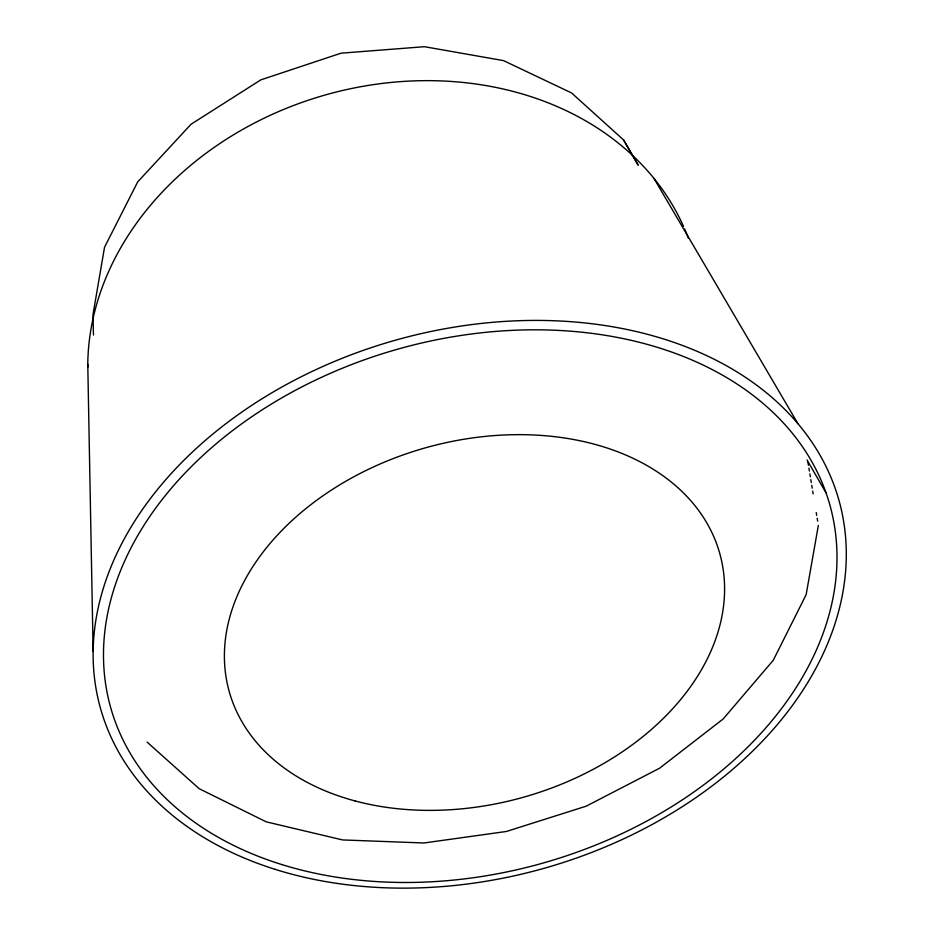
<?xml version="1.0" encoding="UTF-8"?>
<svg xmlns="http://www.w3.org/2000/svg" width="934" height="934" viewBox="0 0 934 934"><rect width="100%" height="100%" fill="white"/><g stroke="black" fill="none" stroke-linecap="round" stroke-linejoin="round"><path stroke-width="1.4" d="M818.359 525.41L806.147 594.666L773.27 660.268L723.196 718.946L659.614 768.203L586.143 806.194L506.391 831.47L423.954 842.982L342.58 839.935L266.213 821.838L199.175 788.693L147.128 742.11M637.957 164.746L623.573 139.948L571.573 92.945L503.543 60.628L424.48 46.7L341.05 53.18L260.808 79.869L191.061 124.234L137.707 181.873L104.538 247.241L92.98 314.618L93.47 335.026M653.952 178.394L797.94 423.686M623.573 139.948L638.191 165.19M807.058 459.972L826.018 492.825M807.968 462.435L808.435 465.295M808.914 468.156L809.381 471.016M809.86 473.888L810.327 476.749M810.805 479.609L811.272 482.469M811.751 485.33L812.218 488.19M812.685 491.062L813.164 493.923M816.234 512.521L816.701 515.393M817.18 518.253L817.647 521.114M87.773 364.272L93.131 651.267M87.761 367.202A310.777 253.838 -15.8 0 1 341.634 90.715A310.777 253.838 -15.8 0 1 683.513 226.39M684.645 228.982A310.777 253.838 -15.8 0 1 688.311 238.065M354.978 800.917A254.795 181.441 -15.8 0 0 724.515 584.345A254.795 181.441 -15.8 0 0 343.969 482.329A254.795 181.441 -15.8 0 0 354.978 800.917M281.799 864.557A373.588 267.019 -15.8 0 0 836.946 561.743A373.588 267.019 -15.8 0 0 291.968 392.152A373.588 267.019 -15.8 0 0 281.799 864.557M275.098 869.344A383.605 274.316 -15.8 0 0 846.227 559.688A383.605 274.316 -15.8 0 0 287.777 383.781A383.605 274.316 -15.8 0 0 275.098 869.344"/></g></svg>
